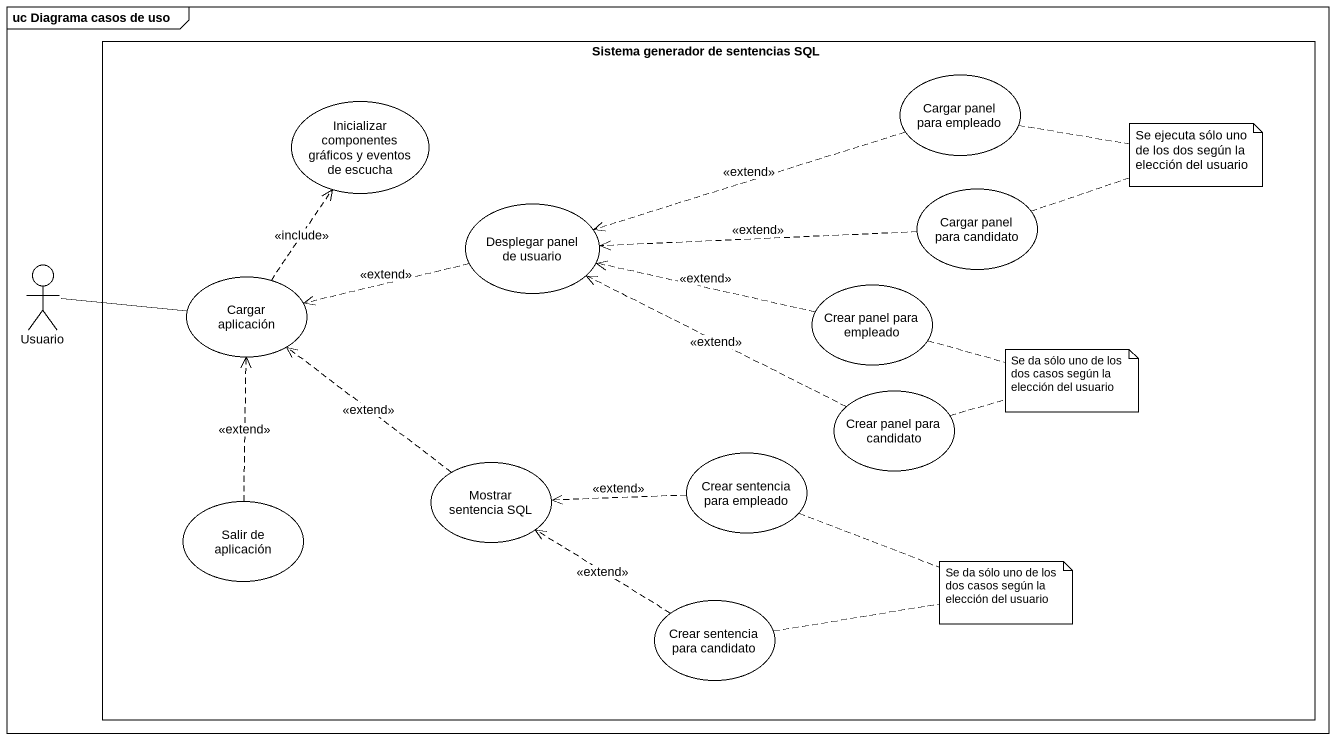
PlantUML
@startuml
mainframe uc Diagrama casos de uso
rectangle "Sistema generador de sentencias SQL" as Sistema_generador_de {
  usecase "Inicializar componentes gráficos y eventos de escucha" as Inicializar_componentes
  usecase "Cargar panel para empleado" as Cargar_panel_para_empleado
  usecase "Desplegar panel de usuario" as Desplegar_panel_de_usuario
  usecase "Cargar panel para candidato" as Cargar_panel_para_candidato
  usecase "Cargar aplicación" as Cargar_aplicación
  usecase "Crear panel para empleado" as Crear_panel_para_empleado
  usecase "Crear panel para candidato" as Crear_panel_para_candidato
  usecase "Mostrar sentencia SQL" as Mostrar_sentencia_SQL
  usecase "Crear sentencia para empleado" as Crear_sentencia_para
  usecase "Salir de aplicación" as Salir_de_aplicación
  usecase "Crear sentencia para candidato" as Crear_sentencia_para_2
}
actor Usuario
Cargar_panel_para_empleado .left.> Desplegar_panel_de_usuario : <<extend>>
Desplegar_panel_de_usuario .left.> Cargar_aplicación : <<extend>>
Cargar_panel_para_candidato .left.> Desplegar_panel_de_usuario : <<extend>>
Usuario -right- Cargar_aplicación
Cargar_aplicación .up.> Inicializar_componentes : <<include>>
Crear_panel_para_empleado .left.> Desplegar_panel_de_usuario : <<extend>>
Crear_panel_para_candidato .left.> Desplegar_panel_de_usuario : <<extend>>
Mostrar_sentencia_SQL .up.> Cargar_aplicación : <<extend>>
Crear_sentencia_para .left.> Mostrar_sentencia_SQL : <<extend>>
Salir_de_aplicación .up.> Cargar_aplicación : <<extend>>
Crear_sentencia_para_2 .up.> Mostrar_sentencia_SQL : <<extend>>
note as N1
  Se ejecuta sólo uno de los dos según la elección del usuario
end note
N1 .. Cargar_panel_para_empleado
N1 .. Cargar_panel_para_candidato
note as N2
  Se da sólo uno de los dos casos según la elección del usuario
end note
N2 .. Crear_panel_para_empleado
N2 .. Crear_panel_para_candidato
note as N3
  Se da sólo uno de los dos casos según la elección del usuario
end note
N3 .. Crear_sentencia_para
N3 .. Crear_sentencia_para_2
@enduml
